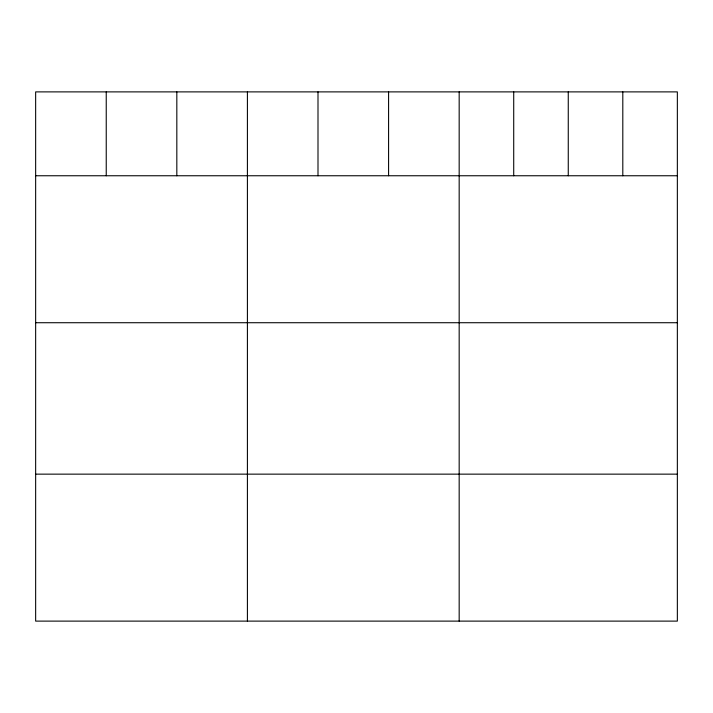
<?xml version="1.0" encoding="UTF-8"?>
<svg xmlns="http://www.w3.org/2000/svg" width="713" height="713" viewBox="0 0 713 713"><rect width="100%" height="100%" fill="white"/><g stroke="black" fill="none" stroke-linecap="round" stroke-linejoin="round"><path stroke-width="1.07" d="M677.35 175.754L677.35 621.112L35.65 621.112L35.65 91.888L677.35 91.888L677.35 175.754L35.65 175.754M35.65 322.722L677.35 322.722M35.65 474.145L677.35 474.145M622.805 91.888L622.805 175.754M568.261 91.888L568.261 175.754M513.716 91.888L513.716 175.754M459.172 91.888L459.172 621.112M388.585 91.888L388.585 175.754M317.998 91.888L317.998 175.754M247.411 91.888L247.411 621.112M176.824 91.888L176.824 175.754M106.237 91.888L106.237 175.754"/></g></svg>
